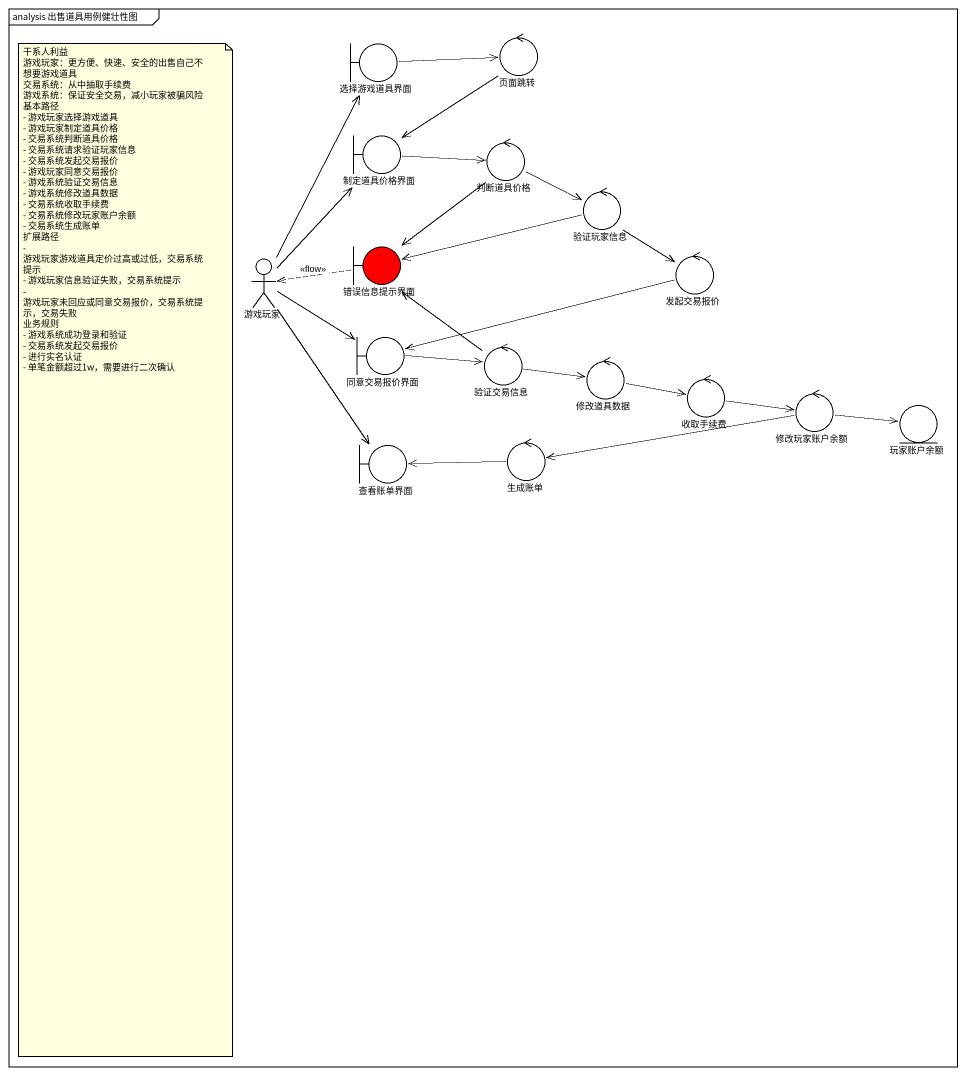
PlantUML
@startuml
mainframe analysis 出售道具用例健壮性图
boundary 选择游戏道具界面
control 页面跳转
boundary 制定道具价格界面
control 判断道具价格
control 验证玩家信息
boundary 错误信息提示界面 #FF0000
actor 游戏玩家
control 发起交易报价
boundary 同意交易报价界面
control 验证交易信息
control 修改道具数据
control 收取手续费
control 修改玩家账户余额
entity 玩家账户余额
control 生成账单
boundary 查看账单界面
选择游戏道具界面 -right-> 页面跳转
页面跳转 --> 制定道具价格界面
制定道具价格界面 -right-> 判断道具价格
判断道具价格 -right-> 验证玩家信息
判断道具价格 --> 错误信息提示界面
验证玩家信息 -left-> 错误信息提示界面
验证玩家信息 --> 发起交易报价
错误信息提示界面 .left.> 游戏玩家 : <<flow>>
游戏玩家 -up-> 选择游戏道具界面
游戏玩家 -up-> 制定道具价格界面
游戏玩家 -right-> 同意交易报价界面
游戏玩家 --> 查看账单界面
发起交易报价 -left-> 同意交易报价界面
同意交易报价界面 -right-> 验证交易信息
验证交易信息 -up-> 错误信息提示界面
验证交易信息 -right-> 修改道具数据
修改道具数据 -right-> 收取手续费
收取手续费 -right-> 修改玩家账户余额
修改玩家账户余额 -right-> 玩家账户余额
修改玩家账户余额 -left-> 生成账单
生成账单 -left-> 查看账单界面
note as N1
  干系人利益
  游戏玩家：更方便、快速、安全的出售自己不想要游戏道具
  交易系统：从中抽取手续费
  游戏系统：保证安全交易，减小玩家被骗风险
  基本路径
  - 游戏玩家选择游戏道具
  - 游戏玩家制定道具价格
  - 交易系统判断道具价格
  - 交易系统请求验证玩家信息
  - 交易系统发起交易报价
  - 游戏玩家同意交易报价
  - 游戏系统验证交易信息
  - 游戏系统修改道具数据
  - 交易系统收取手续费
  - 交易系统修改玩家账户余额
  - 交易系统生成账单
  扩展路径
  - 游戏玩家游戏道具定价过高或过低，交易系统提示
  - 游戏玩家信息验证失败，交易系统提示
  - 游戏玩家未回应或同意交易报价，交易系统提示，交易失败
  业务规则
  - 游戏系统成功登录和验证
  - 交易系统发起交易报价
  - 进行实名认证
  - 单笔金额超过1w，需要进行二次确认
end note
@enduml
